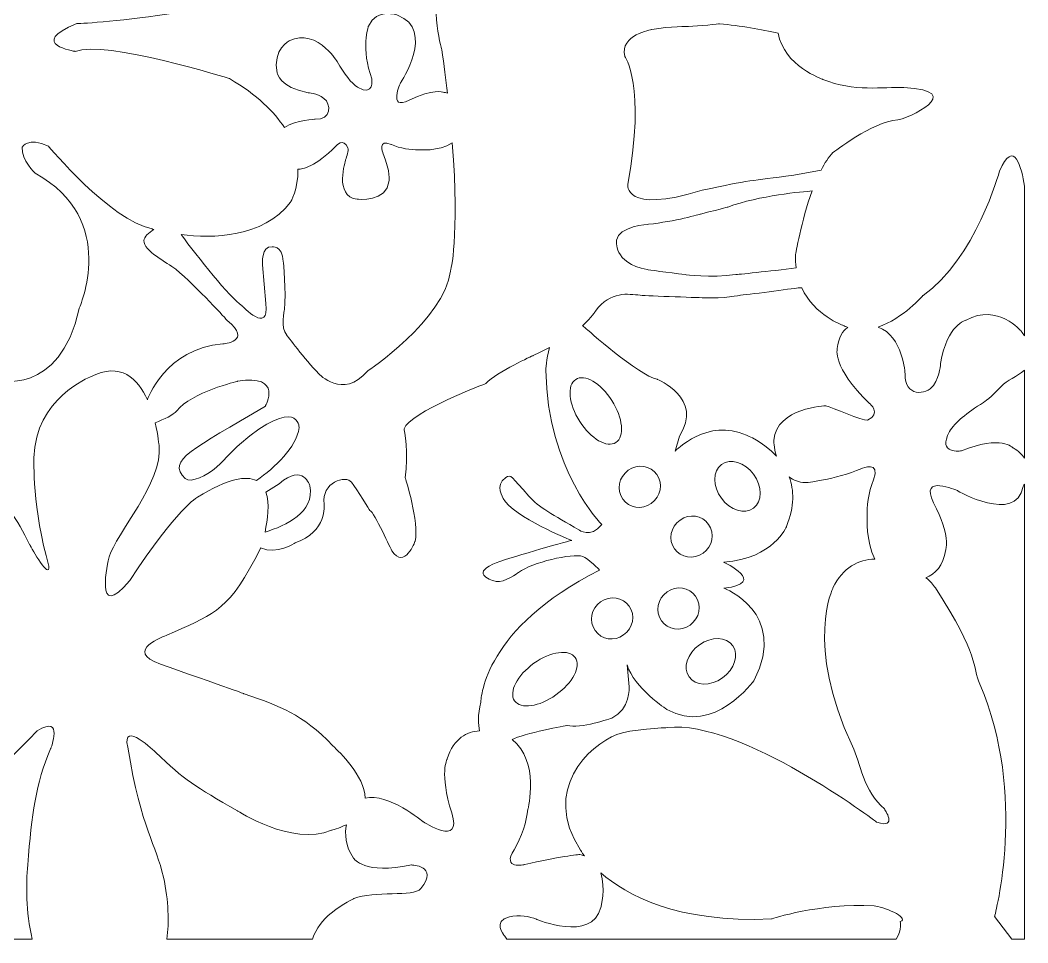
# Model space of a CAD drawing. Header units: millimetres. Extents: x -1208 to 1202, y -598 to 592.
# Drawn here: x 660 to 1202, y -588 to -91 of the extents above; entities that cross this region are included whole.
import ezdxf

# ---------------------------------------------------------------- set-up
doc = ezdxf.new("R2010")
doc.units = ezdxf.units.MM
doc.header["$MEASUREMENT"] = 0
doc.layers.add('Layer 1', color=7, linetype='Continuous')

msp = doc.modelspace()

# ---------------------------------------------------------------- linework, layer by layer
at = {"layer": 'Layer 1', "color": 250, "lineweight": 20}
for points, knots in [([(858.9426, -37.9154), (855.4829, -32.4853), (854.0336, -26.3296), (854.0822, -20.1628), (844.001, -45.2972), (818.472, -63.5682), (818.472, -63.5682), (776.4466, -89.4867), (690.1343, -93.1528), (690.1343, -93.1528), (662.9738, -104.141), (689.3338, -108.0727), (689.3338, -108.0727), (705.3156, -101.6371), (772.3403, -122.7338), (772.3403, -122.7338), (787.2217, -131.5478), (796.3578, -140.6026), (801.7968, -149.0833), (808.5055, -144.8052), (818.3814, -144.5359), (818.3814, -144.5359), (827.173, -145.1185), (827.0546, -136.289), (823.1005, -133.3976), (819.0806, -130.4575), (814.6294, -130.3313), (814.6294, -130.3313), (814.6294, -130.3313), (814.6247, -130.3262), (814.6247, -130.3262), (799.1977, -127.337), (797.9527, -119.7555), (797.9549, -119.7566), (795.172, -106.7964), (804.75, -102.2182), (804.75, -102.2182), (811.3313, -98.9344), (819.3166, -101.7021), (824.02, -106.274), (828.1594, -110.2982), (830.2372, -113.5982), (830.2372, -113.5982), (834.0428, -120.2468), (837.8296, -125.2358), (841.1985, -127.3663), (841.2022, -127.3711), (841.2036, -127.3754), (841.2083, -127.3773), (850.2029, -132.7149), (848.8781, -122.8544), (848.8781, -122.8544), (848.8781, -122.8544), (848.8803, -122.8493), (848.8803, -122.8493), (842.8926, -106.7668), (847.0141, -94.4832), (847.0141, -94.4832), (851.4813, -84.5034), (862.7177, -88.5592), (862.7177, -88.5592), (883.334, -96.6245), (864.3835, -124.7897), (864.3835, -124.7897), (864.3835, -124.7897), (857.2761, -140.1037), (868.8615, -134.3886), (882.0873, -127.8648), (887.2239, -130.0415), (887.2239, -130.0415), (888.0502, -130.1684), (888.8166, -130.3368), (889.5338, -130.5378), (888.6918, -123.2184), (887.6963, -115.4011), (886.5243, -107.0558), (886.5243, -107.0558), (877.4774, -77.8674), (890.6868, -67.2736), (890.6868, -67.2736), (896.9425, -63.0102), (895.1072, -57.2429), (895.1072, -57.2429), (894.2336, -53.5379), (893.9159, -49.8131), (869.8309, -55.6419), (858.9426, -37.9154), (858.9426, -37.9154)], [0, 0, 0, 0, 0.03448276, 0.03448276, 0.03448276, 0.06896552, 0.06896552, 0.06896552, 0.10344828, 0.10344828, 0.10344828, 0.13793103, 0.13793103, 0.13793103, 0.17241379, 0.17241379, 0.17241379, 0.20689655, 0.20689655, 0.20689655, 0.24137931, 0.24137931, 0.24137931, 0.27586207, 0.27586207, 0.27586207, 0.31034483, 0.31034483, 0.31034483, 0.34482759, 0.34482759, 0.34482759, 0.37931034, 0.37931034, 0.37931034, 0.4137931, 0.4137931, 0.4137931, 0.44827586, 0.44827586, 0.44827586, 0.48275862, 0.48275862, 0.48275862, 0.51724138, 0.51724138, 0.51724138, 0.55172414, 0.55172414, 0.55172414, 0.5862069, 0.5862069, 0.5862069, 0.62068966, 0.62068966, 0.62068966, 0.65517241, 0.65517241, 0.65517241, 0.68965517, 0.68965517, 0.68965517, 0.72413793, 0.72413793, 0.72413793, 0.75862069, 0.75862069, 0.75862069, 0.79310345, 0.79310345, 0.79310345, 0.82758621, 0.82758621, 0.82758621, 0.86206897, 0.86206897, 0.86206897, 0.89655172, 0.89655172, 0.89655172, 0.93103448, 0.93103448, 0.93103448, 0.96551724, 0.96551724, 0.96551724, 1, 1, 1, 1]), ([(1184.6241, -43.1375), (1184.7284, -47.2224), (1184.403, -51.674), (1183.54, -56.5552), (1183.54, -56.5552), (1179.2719, -70.6281), (1180.2985, -75.2602), (1181.2516, -79.5563), (1193.0429, -93.5242), (1197.7228, -75.5797), (1197.7228, -75.5797), (1198.4086, -71.0514), (1199.9807, -64.2874), (1199.9807, -64.2874), (1199.9807, -39.7297), (1199.9807, -39.7297), (1195.0324, -40.9158), (1189.5851, -42.165), (1184.6241, -43.1375)], [0, 0, 0, 0, 0.16666667, 0.16666667, 0.16666667, 0.33333333, 0.33333333, 0.33333333, 0.5, 0.5, 0.5, 0.66666667, 0.66666667, 0.66666667, 0.83333333, 0.83333333, 0.83333333, 1, 1, 1, 1]), ([(999.4289, -96.3357), (999.4289, -96.3357), (982.1275, -99.2806), (984.8885, -110.6137), (984.8885, -110.6137), (996.3407, -126.5139), (986.5921, -179.4371), (986.5921, -179.4371), (983.73, -195.9845), (1026.6171, -182.7576), (1052.9081, -177.1394), (1051.9954, -177.7844), (1075.8386, -174.6732), (1075.8386, -174.6732), (1090.5031, -171.9276), (1090.5031, -171.9276), (1092.4532, -168.1576), (1094.604, -164.888), (1096.953, -162.5188), (1096.953, -162.5188), (1117.9774, -145.9042), (1131.8399, -144.9349), (1136.1967, -144.6304), (1170.3531, -129.2603), (1135.0567, -127.584), (1124.139, -127.0656), (1108.1074, -130.0252), (1091.5618, -123.117), (1091.5618, -123.117), (1070.3778, -115.9234), (1067.503, -98.2801), (1058.3853, -96.2443), (1047.2352, -94.2086), (1035.9112, -93.2474), (1035.9112, -93.2474), (1024.5044, -94.4577), (1019.2473, -94.6969), (1019.2473, -94.6969), (1009.5403, -94.4845), (999.4289, -96.3357)], [0, 0, 0, 0, 0.07692308, 0.07692308, 0.07692308, 0.15384615, 0.15384615, 0.15384615, 0.23076923, 0.23076923, 0.23076923, 0.30769231, 0.30769231, 0.30769231, 0.38461538, 0.38461538, 0.38461538, 0.46153846, 0.46153846, 0.46153846, 0.53846154, 0.53846154, 0.53846154, 0.61538462, 0.61538462, 0.61538462, 0.69230769, 0.69230769, 0.69230769, 0.76923077, 0.76923077, 0.76923077, 0.84615385, 0.84615385, 0.84615385, 0.92307692, 0.92307692, 0.92307692, 1, 1, 1, 1]), ([(575.5617, -399.144), (580.9557, -400.5694), (600.2955, -399.4221), (604.8422, -399.1275), (598.4236, -396.139), (590.248, -392.4867), (579.1434, -387.5054), (562.8338, -378.7246), (553.5346, -366.8809), (550.2238, -352.3098), (549.0743, -347.2473), (545.3685, -337.1176), (557.8863, -325.0372), (561.7845, -321.2753), (567.3637, -320.5416), (567.3637, -320.5416), (610.1764, -313.2001), (638.9272, -338.6827), (638.974, -338.7307), (652.2825, -349.7384), (657.6805, -359.6248), (664.773, -373.3364), (664.773, -373.3364), (664.7759, -373.3419), (664.7792, -373.3485), (665.9217, -375.5604), (675.6679, -392.8088), (675.1592, -384.9475), (675.1592, -384.9475), (675.1592, -384.9465), (675.1592, -384.9465), (666.1748, -354.8523), (667.0839, -326.7337), (667.0839, -326.7337), (667.6256, -294.6778), (697.4809, -283.1726), (697.4809, -283.1726), (713.7364, -274.8784), (722.9662, -284.131), (728.1326, -295.4629), (728.1333, -295.461), (737.6145, -267.8201), (768.696, -265.4384), (768.696, -265.4384), (785.1426, -264.3374), (771.0931, -252.8352), (771.0931, -252.8352), (754.9911, -234.9231), (743.3298, -225.2607), (738.8873, -221.5795), (726.0025, -215.5295), (726.245, -209.7293), (726.3224, -207.8897), (728.7186, -205.7361), (731.5189, -203.8347), (730.9522, -203.682), (730.648, -203.5914), (730.648, -203.5914), (708.1586, -198.9641), (674.9091, -159.0714), (674.9091, -159.0714), (663.739, -153.9415), (660.7361, -159.5774), (660.7361, -159.5774), (660.2928, -166.7915), (667.7654, -173.6022), (667.7654, -173.6022), (713.2222, -198.5674), (691.3802, -246.3093), (691.3802, -246.3093), (681.0082, -294.3362), (646.8964, -284.9208), (646.8964, -284.9208), (609.7396, -267.4195), (630.5422, -179.2623), (630.5422, -179.2623), (629.4813, -167.5352), (623.7514, -160.0976), (623.7514, -160.0976), (614.0964, -149.083), (610.4251, -158.9221), (610.4251, -158.9221), (608.0938, -161.8887), (609.8848, -175.3257), (609.8848, -175.3257), (610.6451, -289.0405), (567.7914, -294.4577), (567.7914, -294.4577), (494.1487, -316.845), (523.0781, -250.2818), (523.0781, -250.2818), (523.8787, -244.9138), (526.2318, -238.0547), (529.5516, -230.415), (527.0123, -230.5232), (525.2993, -230.2473), (525.2993, -230.2473), (522.7946, -229.0774), (509.9787, -218.9022), (507.6954, -219.126), (500.1945, -222.1174), (504.7872, -228.8488), (504.7872, -228.8488), (518.3045, -252.8668), (513.3549, -263.02), (513.3549, -263.0152), (507.7898, -281.9198), (495.223, -279.494), (495.223, -279.494), (479.6465, -276.6357), (484.843, -243.7548), (484.843, -243.7548), (487.9007, -230.6127), (477.5229, -229.7025), (473.0673, -235.2885), (468.537, -240.9684), (467.1883, -247.6433), (467.1883, -247.6433), (467.1883, -247.6433), (467.1802, -247.6506), (467.1802, -247.6506), (459.5134, -270.4686), (450.2945, -271.406), (450.2966, -271.4038), (434.3599, -273.9895), (431.5832, -259.0295), (431.5832, -259.0295), (429.5122, -248.7332), (434.911, -237.0718), (441.5369, -230.5661), (447.3692, -224.8403), (451.7976, -222.1248), (451.7976, -222.1248), (460.6139, -217.2237), (467.4823, -212.1458), (470.8875, -207.3442), (470.8948, -207.3402), (470.8998, -207.3383), (470.9038, -207.3325), (479.5862, -194.4688), (467.6755, -195.247), (467.6755, -195.247), (467.6755, -195.247), (467.6696, -195.2425), (467.6696, -195.2425), (447.2106, -202.2611), (443.3211, -193.6862), (443.3211, -193.6862), (439.1258, -185.9221), (440.8133, -177.465), (442.1524, -173.1942), (435.632, -175.9781), (424.4573, -178.2009), (408.9899, -172.2363), (408.9899, -172.2363), (426.7221, -193.3124), (403.0165, -185.363), (403.0165, -185.363), (429.7054, -212.7332), (396.7529, -238.733), (396.7529, -238.733), (381.5913, -247.2376), (366.4064, -245.157), (376.4205, -253.8896), (372.0666, -265.7275), (372.0666, -265.7275), (368.5619, -277.2403), (381.217, -283.2776), (384.7902, -279.7766), (388.362, -276.2784), (392.5039, -273.1148), (392.5039, -273.1148), (394.887, -272.6383), (405.4501, -257.7003), (405.4501, -257.7003), (414.0061, -248.6467), (416.9981, -264.7483), (416.9981, -264.7483), (417.8375, -275.1114), (412.9419, -286.7097), (412.9419, -286.7097), (412.841, -299.6787), (408.1396, -312.7056), (408.1396, -312.7056), (409.8515, -322.0708), (438.5769, -335.2576), (447.8288, -343.8446), (454.1716, -349.7314), (470.5027, -362.729), (470.5027, -362.729), (495.9611, -379.5886), (499.8089, -391.6782), (499.8089, -391.6782), (506.4708, -404.0656), (515.5942, -403.5495), (522.3102, -404.0389), (526.1358, -404.3136), (556.6541, -400.6684), (556.6541, -400.6684), (568.2827, -398.7864), (575.5617, -399.144), (575.5617, -399.144)], [0, 0, 0, 0, 0.01492537, 0.01492537, 0.01492537, 0.02985075, 0.02985075, 0.02985075, 0.04477612, 0.04477612, 0.04477612, 0.05970149, 0.05970149, 0.05970149, 0.07462687, 0.07462687, 0.07462687, 0.08955224, 0.08955224, 0.08955224, 0.10447761, 0.10447761, 0.10447761, 0.11940299, 0.11940299, 0.11940299, 0.13432836, 0.13432836, 0.13432836, 0.14925373, 0.14925373, 0.14925373, 0.1641791, 0.1641791, 0.1641791, 0.17910448, 0.17910448, 0.17910448, 0.19402985, 0.19402985, 0.19402985, 0.20895522, 0.20895522, 0.20895522, 0.2238806, 0.2238806, 0.2238806, 0.23880597, 0.23880597, 0.23880597, 0.25373134, 0.25373134, 0.25373134, 0.26865672, 0.26865672, 0.26865672, 0.28358209, 0.28358209, 0.28358209, 0.29850746, 0.29850746, 0.29850746, 0.31343284, 0.31343284, 0.31343284, 0.32835821, 0.32835821, 0.32835821, 0.34328358, 0.34328358, 0.34328358, 0.35820896, 0.35820896, 0.35820896, 0.37313433, 0.37313433, 0.37313433, 0.3880597, 0.3880597, 0.3880597, 0.40298507, 0.40298507, 0.40298507, 0.41791045, 0.41791045, 0.41791045, 0.43283582, 0.43283582, 0.43283582, 0.44776119, 0.44776119, 0.44776119, 0.46268657, 0.46268657, 0.46268657, 0.47761194, 0.47761194, 0.47761194, 0.49253731, 0.49253731, 0.49253731, 0.50746269, 0.50746269, 0.50746269, 0.52238806, 0.52238806, 0.52238806, 0.53731343, 0.53731343, 0.53731343, 0.55223881, 0.55223881, 0.55223881, 0.56716418, 0.56716418, 0.56716418, 0.58208955, 0.58208955, 0.58208955, 0.59701493, 0.59701493, 0.59701493, 0.6119403, 0.6119403, 0.6119403, 0.62686567, 0.62686567, 0.62686567, 0.64179104, 0.64179104, 0.64179104, 0.65671642, 0.65671642, 0.65671642, 0.67164179, 0.67164179, 0.67164179, 0.68656716, 0.68656716, 0.68656716, 0.70149254, 0.70149254, 0.70149254, 0.71641791, 0.71641791, 0.71641791, 0.73134328, 0.73134328, 0.73134328, 0.74626866, 0.74626866, 0.74626866, 0.76119403, 0.76119403, 0.76119403, 0.7761194, 0.7761194, 0.7761194, 0.79104478, 0.79104478, 0.79104478, 0.80597015, 0.80597015, 0.80597015, 0.82089552, 0.82089552, 0.82089552, 0.8358209, 0.8358209, 0.8358209, 0.85074627, 0.85074627, 0.85074627, 0.86567164, 0.86567164, 0.86567164, 0.88059701, 0.88059701, 0.88059701, 0.89552239, 0.89552239, 0.89552239, 0.91044776, 0.91044776, 0.91044776, 0.92537313, 0.92537313, 0.92537313, 0.94029851, 0.94029851, 0.94029851, 0.95522388, 0.95522388, 0.95522388, 0.97014925, 0.97014925, 0.97014925, 0.98507463, 0.98507463, 0.98507463, 1, 1, 1, 1]), ([(892.139, -157.2787), (884.7393, -162.0747), (874.0544, -161.0204), (874.0544, -161.0204), (869.8812, -161.148), (864.1978, -160.2507), (859.3553, -158.1973), (859.3509, -158.1958), (859.3476, -158.1948), (859.344, -158.1922), (851.7657, -154.7714), (854.8125, -162.7209), (854.8125, -162.7209), (854.8125, -162.7209), (854.8141, -162.7267), (854.8141, -162.7267), (859.1142, -173.6515), (858.1114, -177.5249), (858.1114, -177.5249), (857.3697, -189.6354), (840.9104, -187.5911), (840.9104, -187.5911), (828.2678, -186.1813), (834.7718, -166.4636), (834.7718, -166.4636), (835.3646, -164.1902), (836.3348, -161.851), (836.032, -159.973), (833.5642, -154.1389), (829.4841, -158.9997), (829.4841, -158.9997), (818.3793, -170.241), (811.6844, -171.5398), (809.0522, -171.4935), (809.3245, -182.1475), (805.1268, -189.2075), (805.1268, -189.2075), (790.0196, -208.4339), (763.2105, -208.778), (746.2122, -206.6413), (755.2188, -218.5574), (772.2479, -240.4556), (779.0202, -244.882), (779.0202, -244.882), (793.8583, -260.9252), (791.852, -243.6445), (791.852, -243.6445), (789.9852, -222.9423), (789.9852, -222.9423), (789.9852, -222.9423), (789.2746, -212.4698), (795.1602, -213.2341), (795.1602, -213.2341), (800.5514, -212.1862), (801.2231, -221.062), (801.2231, -221.062), (802.7632, -237.6696), (801.8653, -247.041), (801.8653, -247.041), (799.402, -256.9077), (803.1055, -260.6927), (803.1055, -260.6927), (812.6782, -273.6756), (820.3181, -281.4636), (820.3181, -281.4636), (833.3046, -295.5026), (846.4629, -280.1204), (846.4629, -280.1204), (887.7509, -252.3963), (891.1674, -226.3138), (891.1674, -226.3138), (896.1526, -208.6962), (892.139, -157.2787)], [0, 0, 0, 0, 0.04166667, 0.04166667, 0.04166667, 0.08333333, 0.08333333, 0.08333333, 0.125, 0.125, 0.125, 0.16666667, 0.16666667, 0.16666667, 0.20833333, 0.20833333, 0.20833333, 0.25, 0.25, 0.25, 0.29166667, 0.29166667, 0.29166667, 0.33333333, 0.33333333, 0.33333333, 0.375, 0.375, 0.375, 0.41666667, 0.41666667, 0.41666667, 0.45833333, 0.45833333, 0.45833333, 0.5, 0.5, 0.5, 0.54166667, 0.54166667, 0.54166667, 0.58333333, 0.58333333, 0.58333333, 0.625, 0.625, 0.625, 0.66666667, 0.66666667, 0.66666667, 0.70833333, 0.70833333, 0.70833333, 0.75, 0.75, 0.75, 0.79166667, 0.79166667, 0.79166667, 0.83333333, 0.83333333, 0.83333333, 0.875, 0.875, 0.875, 0.91666667, 0.91666667, 0.91666667, 0.95833333, 0.95833333, 0.95833333, 1, 1, 1, 1]), ([(1199.9806, -194.153), (1199.9806, -194.153), (1199.9806, -180.497), (1199.9806, -180.497), (1198.3886, -170.6219), (1194.3456, -154.3478), (1186.5381, -172.5612), (1186.5381, -172.5612), (1173.3385, -220.0202), (1145.3945, -239.3217), (1145.3945, -239.3217), (1134.6006, -251.868), (1121.3244, -256.3464), (1134.5545, -261.1895), (1135.7672, -281.6437), (1135.7672, -281.6437), (1135.2686, -293.7748), (1147.1779, -293.3228), (1150.9505, -287.7815), (1154.7855, -282.1467), (1154.8095, -276.0108), (1154.8095, -276.0108), (1154.8095, -276.0108), (1154.8154, -276.0034), (1154.8154, -276.0034), (1158.3421, -254.6533), (1168.5265, -252.6927), (1168.5286, -252.6913), (1185.5607, -243.2307), (1198.2681, -258.6394), (1198.2681, -258.6394), (1198.8991, -259.4931), (1199.4651, -260.3123), (1199.9806, -261.1044), (1199.9806, -261.1044), (1199.9806, -198.8678), (1199.9806, -198.8678), (1199.9338, -197.2341), (1199.9316, -195.6572), (1199.9806, -194.153)], [0, 0, 0, 0, 0.07692308, 0.07692308, 0.07692308, 0.15384615, 0.15384615, 0.15384615, 0.23076923, 0.23076923, 0.23076923, 0.30769231, 0.30769231, 0.30769231, 0.38461538, 0.38461538, 0.38461538, 0.46153846, 0.46153846, 0.46153846, 0.53846154, 0.53846154, 0.53846154, 0.61538462, 0.61538462, 0.61538462, 0.69230769, 0.69230769, 0.69230769, 0.76923077, 0.76923077, 0.76923077, 0.84615385, 0.84615385, 0.84615385, 0.92307692, 0.92307692, 0.92307692, 1, 1, 1, 1]), ([(1025.6923, -195.552), (1025.6923, -195.552), (1011.6904, -199.6668), (997.7341, -201.0458), (997.7341, -201.0458), (981.2877, -202.1468), (980.571, -209.6897), (980.571, -209.6897), (978.389, -221.8311), (996.9841, -225.4663), (996.9841, -225.4663), (1008.38, -227.0579), (1017.3603, -228.1419), (1017.3603, -228.1419), (1030.9491, -230.0795), (1044.6661, -228.138), (1044.6661, -228.138), (1063.4845, -226.2999), (1077.0766, -224.5815), (1076.7937, -222.3681), (1076.6845, -220.0169), (1076.793, -217.5144), (1076.793, -217.5144), (1079.8294, -199.3209), (1085.6979, -183.1334), (1080.7407, -183.5112), (1057.4784, -185.5588), (1040.3809, -191.8256), (1040.3809, -191.8256), (1039.0386, -192.2504), (1025.6923, -195.552)], [0, 0, 0, 0, 0.1, 0.1, 0.1, 0.2, 0.2, 0.2, 0.3, 0.3, 0.3, 0.4, 0.4, 0.4, 0.5, 0.5, 0.5, 0.6, 0.6, 0.6, 0.7, 0.7, 0.7, 0.8, 0.8, 0.8, 0.9, 0.9, 0.9, 1, 1, 1, 1]), ([(1199.9806, -198.8678), (1199.9806, -198.8678), (1199.9806, -194.1531), (1199.9806, -194.1531), (1199.9316, -195.6573), (1199.9338, -197.2341), (1199.9806, -198.8678)], [0, 0, 0, 0, 0.5, 0.5, 0.5, 1, 1, 1, 1]), ([(1047.1975, -239.2449), (1047.1975, -239.2449), (1038.1032, -241.0716), (1027.8241, -240.6493), (1027.8241, -240.6493), (997.0826, -239.5825), (993.2632, -239.2408), (986.5552, -238.6455), (977.6288, -236.6716), (969.1038, -247.8316), (969.1038, -247.8316), (967.548, -250.9169), (962.1114, -255.6518), (962.6837, -256.0495), (963.2721, -256.4974), (963.8778, -257.0008), (963.8778, -257.0008), (992.6412, -282.6331), (1002.3362, -284.3989), (1002.3362, -284.3989), (1027.5518, -294.6841), (1014.3914, -315.0202), (1014.3914, -315.0202), (1012.0028, -323.0749), (1012.0028, -323.0749), (1012.0028, -323.0749), (1029.5748, -304.9506), (1050.3722, -314.5216), (1050.3722, -314.5216), (1059.3708, -317.9534), (1066.554, -325.8378), (1065.1759, -321.1903), (1065.0578, -317.2005), (1065.0578, -317.2005), (1066.5457, -299.7374), (1093.1671, -298.6655), (1093.1671, -298.6655), (1096.2538, -299.4065), (1112.9934, -306.9461), (1115.5185, -306.4673), (1123.3087, -302.8756), (1116.6167, -297.414), (1116.6167, -297.414), (1095.9794, -277.5754), (1099.2833, -267.8874), (1099.2847, -267.8915), (1099.9938, -261.7617), (1102.2429, -258.3813), (1104.8724, -256.5764), (1103.9966, -256.2517), (1103.1238, -255.8675), (1102.2564, -255.4089), (1102.2564, -255.4089), (1087.0506, -250.1117), (1080.121, -235.2229), (1080.121, -235.2229), (1078.4658, -235.2647), (1078.4658, -235.2647), (1078.4658, -235.2647), (1053.5015, -238.6304), (1047.1975, -239.2449)], [0, 0, 0, 0, 0.05, 0.05, 0.05, 0.1, 0.1, 0.1, 0.15, 0.15, 0.15, 0.2, 0.2, 0.2, 0.25, 0.25, 0.25, 0.3, 0.3, 0.3, 0.35, 0.35, 0.35, 0.4, 0.4, 0.4, 0.45, 0.45, 0.45, 0.5, 0.5, 0.5, 0.55, 0.55, 0.55, 0.6, 0.6, 0.6, 0.65, 0.65, 0.65, 0.7, 0.7, 0.7, 0.75, 0.75, 0.75, 0.8, 0.8, 0.8, 0.85, 0.85, 0.85, 0.9, 0.9, 0.9, 0.95, 0.95, 0.95, 1, 1, 1, 1]), ([(891.8404, -517.7263), (885.0203, -496.058), (889.4217, -488.6897), (889.4217, -488.6897), (892.8473, -477.3798), (900.1634, -474.0153), (906.8666, -473.5812), (905.919, -470.188), (905.8943, -465.2334), (907.4297, -458.0771), (907.8644, -455.4224), (909.0697, -418.5166), (971.424, -387.1379), (971.424, -387.1379), (965.0776, -380.666), (962.2929, -379.7686), (956.7264, -377.9735), (935.0063, -382.846), (927.8093, -388.3593), (927.8093, -388.3593), (920.0234, -393.983), (915.7559, -393.2563), (913.4435, -392.8652), (902.1646, -389.1426), (914.0277, -383.9432), (921.4393, -380.6953), (951.9738, -372.1857), (956.4043, -371.1584), (956.4043, -371.1584), (924.6986, -358.4805), (919.5994, -348.5228), (919.5994, -348.5228), (914.7211, -341.4671), (920.8886, -337.3357), (923.8385, -335.3601), (923.9129, -336.7451), (933.3134, -347.3697), (938.6667, -353.4198), (946.289, -357.2224), (960.2627, -365.4745), (960.2627, -365.4745), (966.5603, -370.2828), (972.589, -362.6452), (972.589, -362.6452), (943.2632, -333.305), (942.4471, -279.6102), (942.4471, -279.6102), (942.8021, -273.6706), (944.392, -267.4197), (941.7449, -268.8231), (938.8312, -270.2579), (935.6182, -271.71), (935.6182, -271.71), (916.2014, -280.4107), (910.2646, -286.7155), (910.2646, -286.7155), (869.3475, -302.1178), (866.1848, -311.0901), (866.1848, -311.0901), (868.7786, -324.7058), (866.8394, -337.5251), (866.8394, -337.5251), (874.5702, -361.5028), (872.1115, -371.5983), (872.1115, -371.5983), (866.626, -387.0154), (859.6021, -376.7034), (859.6021, -376.7034), (850.0687, -355.858), (847.7926, -355.0043), (847.7926, -355.0043), (840.9326, -343.8804), (837.955, -339.8518), (834.979, -335.8216), (821.5347, -339.7524), (823.1848, -351.6813), (823.1848, -351.6813), (825.006, -366.5553), (807.5512, -372.4697), (807.5512, -372.4697), (797.6926, -379.1467), (789.0476, -375.1651), (788.9874, -375.3452), (788.9539, -375.4407), (788.9539, -375.4407), (772.2028, -408.7082), (764.9401, -410.2389), (742.6726, -420.3154), (742.6726, -420.3154), (738.5369, -422.1728), (738.5369, -422.1728), (737.7916, -422.4293), (714.7859, -430.4579), (735.107, -437.7238), (779.2968, -453.0943), (780.1056, -453.6281), (780.1056, -453.6281), (800.4573, -460.7183), (810.6619, -463.9988), (827.8948, -481.5654), (831.5894, -485.3303), (844.7378, -497.2962), (845.2952, -509.8528), (857.5322, -506.6151), (876.4726, -522.4354), (876.4726, -522.4354), (876.4726, -522.4354), (897.8169, -536.7108), (891.8404, -517.7263)], [0, 0, 0, 0, 0.02777778, 0.02777778, 0.02777778, 0.05555556, 0.05555556, 0.05555556, 0.08333333, 0.08333333, 0.08333333, 0.11111111, 0.11111111, 0.11111111, 0.13888889, 0.13888889, 0.13888889, 0.16666667, 0.16666667, 0.16666667, 0.19444444, 0.19444444, 0.19444444, 0.22222222, 0.22222222, 0.22222222, 0.25, 0.25, 0.25, 0.27777778, 0.27777778, 0.27777778, 0.30555556, 0.30555556, 0.30555556, 0.33333333, 0.33333333, 0.33333333, 0.36111111, 0.36111111, 0.36111111, 0.38888889, 0.38888889, 0.38888889, 0.41666667, 0.41666667, 0.41666667, 0.44444444, 0.44444444, 0.44444444, 0.47222222, 0.47222222, 0.47222222, 0.5, 0.5, 0.5, 0.52777778, 0.52777778, 0.52777778, 0.55555556, 0.55555556, 0.55555556, 0.58333333, 0.58333333, 0.58333333, 0.61111111, 0.61111111, 0.61111111, 0.63888889, 0.63888889, 0.63888889, 0.66666667, 0.66666667, 0.66666667, 0.69444444, 0.69444444, 0.69444444, 0.72222222, 0.72222222, 0.72222222, 0.75, 0.75, 0.75, 0.77777778, 0.77777778, 0.77777778, 0.80555556, 0.80555556, 0.80555556, 0.83333333, 0.83333333, 0.83333333, 0.86111111, 0.86111111, 0.86111111, 0.88888889, 0.88888889, 0.88888889, 0.91666667, 0.91666667, 0.91666667, 0.94444444, 0.94444444, 0.94444444, 0.97222222, 0.97222222, 0.97222222, 1, 1, 1, 1]), ([(791.638, -298.8352), (791.638, -298.8352), (801.3626, -281.4876), (776.6409, -285.5321), (776.6409, -285.5321), (751.7825, -291.4405), (743.8622, -301.4114), (742.0378, -303.7084), (737.2483, -305.9602), (732.2754, -307.8078), (733.9531, -314.7354), (734.4033, -320.2287), (734.4033, -320.2287), (736.5505, -339.9649), (711.1133, -367.59), (707.5662, -380.0398), (707.5655, -380.042), (707.5629, -380.0475), (707.5622, -380.0516), (707.0162, -381.9674), (698.9939, -416.3405), (718.6419, -392.6364), (743.7253, -354.2109), (755.1292, -347.7972), (755.1292, -347.7972), (771.6799, -337.738), (781.3443, -336.1997), (786.7664, -338.9732), (797.0869, -331.5782), (808.0608, -321.3516), (809.7531, -310.4629), (809.7531, -310.4629), (809.2927, -292.5947), (777.7053, -319.4836), (774.0725, -322.5759), (767.7918, -329.8771), (764.0451, -332.8267), (760.8108, -335.3724), (751.3683, -340.7724), (748.4303, -337.884), (738.0427, -327.6729), (752.9476, -322.1606), (791.638, -298.8352)], [0, 0, 0, 0, 0.07142857, 0.07142857, 0.07142857, 0.14285714, 0.14285714, 0.14285714, 0.21428571, 0.21428571, 0.21428571, 0.28571429, 0.28571429, 0.28571429, 0.35714286, 0.35714286, 0.35714286, 0.42857143, 0.42857143, 0.42857143, 0.5, 0.5, 0.5, 0.57142857, 0.57142857, 0.57142857, 0.64285714, 0.64285714, 0.64285714, 0.71428571, 0.71428571, 0.71428571, 0.78571429, 0.78571429, 0.78571429, 0.85714286, 0.85714286, 0.85714286, 0.92857143, 0.92857143, 0.92857143, 1, 1, 1, 1]), ([(960.6867, -307.1357), (966.6602, -316.5064), (975.3789, -321.5758), (980.156, -318.4647), (984.934, -315.3544), (983.9668, -305.2405), (977.9882, -295.8731), (972.0184, -286.5032), (963.3033, -281.4337), (958.5239, -284.544), (953.7445, -287.6537), (954.7132, -297.7676), (960.6867, -307.1357)], [0, 0, 0, 0, 0.25, 0.25, 0.25, 0.5, 0.5, 0.5, 0.75, 0.75, 0.75, 1, 1, 1, 1]), ([(1187.5754, -288.159), (1182.2812, -293.9938), (1177.8962, -296.9632), (1177.8962, -296.9632), (1169.0515, -302.4241), (1162.4445, -307.805), (1159.6804, -312.5168), (1159.6738, -312.5204), (1159.6684, -312.5226), (1159.6655, -312.5289), (1152.7582, -325.0972), (1166.0191, -322.9473), (1166.0191, -322.9473), (1166.0191, -322.9473), (1166.0268, -322.951), (1166.0268, -322.951), (1187.5286, -314.1747), (1193.8405, -321.3712), (1193.8405, -321.3712), (1196.7824, -323.0331), (1198.7332, -324.9016), (1199.9806, -326.8193), (1199.9806, -326.8193), (1199.9806, -279.5984), (1199.9806, -279.5984), (1196.0897, -283.0041), (1190.346, -285.1048), (1187.5754, -288.159)], [0, 0, 0, 0, 0.11111111, 0.11111111, 0.11111111, 0.22222222, 0.22222222, 0.22222222, 0.33333333, 0.33333333, 0.33333333, 0.44444444, 0.44444444, 0.44444444, 0.55555556, 0.55555556, 0.55555556, 0.66666667, 0.66666667, 0.66666667, 0.77777778, 0.77777778, 0.77777778, 0.88888889, 0.88888889, 0.88888889, 1, 1, 1, 1]), ([(791.8152, -345.1312), (793.9987, -351.2888), (792.8308, -360.0775), (791.3846, -366.6075), (802.8064, -363.2378), (818.1524, -356.0041), (815.4925, -341.7867), (815.4925, -341.7867), (812.1091, -329.1719), (799.0802, -340.6741), (799.0802, -340.6741), (791.8152, -345.1312), (791.8152, -345.1312)], [0, 0, 0, 0, 0.25, 0.25, 0.25, 0.5, 0.5, 0.5, 0.75, 0.75, 0.75, 1, 1, 1, 1]), ([(815.4925, -341.7868), (818.1523, -356.0042), (802.8067, -363.2378), (791.3849, -366.6076), (792.8307, -360.0776), (793.9987, -351.2888), (791.8152, -345.1312), (791.8152, -345.1312), (799.0801, -340.6741), (799.0801, -340.6741), (812.1095, -329.1719), (815.4925, -341.7868), (815.4925, -341.7868)], [0, 0, 0, 0, 0.25, 0.25, 0.25, 0.5, 0.5, 0.5, 0.75, 0.75, 0.75, 1, 1, 1, 1]), ([(1112.4182, -332.4316), (1097.8196, -338.714), (1082.076, -340.0688), (1082.076, -340.0688), (1078.494, -339.9324), (1075.6654, -338.7601), (1073.4311, -337.0124), (1075.9696, -343.9921), (1076.2953, -352.7626), (1071.9646, -363.5615), (1071.9646, -363.5615), (1065.138, -380.8643), (1038.2083, -382.881), (1038.2083, -382.881), (1062.3619, -394.0057), (1038.3125, -396.89), (1038.3125, -396.89), (1072.893, -409.8131), (1054.5596, -446.3467), (1054.5596, -446.3467), (1032.933, -476.6136), (1007.6186, -462.0462), (1007.6186, -462.0462), (989.8298, -450.4021), (986.1495, -438.0003), (986.1495, -438.0003), (987.2968, -449.9163), (987.2968, -449.9163), (987.2968, -449.9163), (988.1463, -461.9718), (977.9406, -466.7382), (977.9406, -466.7382), (960.6078, -472.7325), (953.9899, -470.6601), (953.9899, -470.6601), (930.1699, -474.9583), (924.329, -478.313), (939.2891, -489.5936), (932.8675, -515.7185), (932.8675, -515.7185), (932.1301, -522.1267), (929.5204, -530.615), (925.368, -537.5607), (925.3651, -537.5662), (925.3623, -537.5713), (925.3578, -537.5761), (918.5489, -548.3999), (931.1288, -545.512), (931.1288, -545.512), (931.1288, -545.512), (931.1378, -545.512), (931.1378, -545.512), (948.451, -541.3703), (960.7937, -540.0624), (960.7937, -540.0624), (961.6546, -540.2458), (962.4573, -540.4781), (963.2081, -540.7525), (961.7537, -538.8367), (961.11, -537.673), (961.11, -537.673), (940.0261, -505.1046), (965.7143, -481.5092), (980.7198, -475.4789), (987.0924, -472.9181), (1007.9106, -471.8116), (1007.9106, -471.8116), (1047.2628, -467.3263), (1120.5915, -522.7765), (1120.5915, -522.7765), (1132.2564, -526.4187), (1124.5772, -515.5391), (1124.5772, -515.5391), (1113.6525, -506.48), (1111.3957, -490.3919), (1107.3911, -481.8151), (1081.6073, -426.5855), (1096.953, -396.7022), (1096.953, -396.7022), (1102.212, -385.6061), (1110.6986, -381.4378), (1119.5186, -381.1699), (1114.4448, -371.3583), (1115.3517, -358.8831), (1115.3517, -358.8831), (1115.042, -353.1375), (1116.0673, -345.2788), (1118.678, -338.5394), (1118.6803, -338.5346), (1118.6825, -338.5298), (1118.6846, -338.5243), (1123.052, -327.972), (1112.4265, -332.4301), (1112.4265, -332.4301), (1112.4265, -332.4301), (1112.4182, -332.4316), (1112.4182, -332.4316)], [0, 0, 0, 0, 0.03125, 0.03125, 0.03125, 0.0625, 0.0625, 0.0625, 0.09375, 0.09375, 0.09375, 0.125, 0.125, 0.125, 0.15625, 0.15625, 0.15625, 0.1875, 0.1875, 0.1875, 0.21875, 0.21875, 0.21875, 0.25, 0.25, 0.25, 0.28125, 0.28125, 0.28125, 0.3125, 0.3125, 0.3125, 0.34375, 0.34375, 0.34375, 0.375, 0.375, 0.375, 0.40625, 0.40625, 0.40625, 0.4375, 0.4375, 0.4375, 0.46875, 0.46875, 0.46875, 0.5, 0.5, 0.5, 0.53125, 0.53125, 0.53125, 0.5625, 0.5625, 0.5625, 0.59375, 0.59375, 0.59375, 0.625, 0.625, 0.625, 0.65625, 0.65625, 0.65625, 0.6875, 0.6875, 0.6875, 0.71875, 0.71875, 0.71875, 0.75, 0.75, 0.75, 0.78125, 0.78125, 0.78125, 0.8125, 0.8125, 0.8125, 0.84375, 0.84375, 0.84375, 0.875, 0.875, 0.875, 0.90625, 0.90625, 0.90625, 0.9375, 0.9375, 0.9375, 0.96875, 0.96875, 0.96875, 1, 1, 1, 1]), ([(983.8044, -348.8628), (987.235, -353.7778), (994.1285, -354.826), (999.2071, -351.206), (1004.2892, -347.586), (1005.6359, -340.6669), (1002.2093, -335.7592), (998.7816, -330.8409), (991.8848, -329.7975), (986.807, -333.416), (981.7241, -337.0388), (980.38, -343.9486), (983.8044, -348.8628)], [0, 0, 0, 0, 0.25, 0.25, 0.25, 0.5, 0.5, 0.5, 0.75, 0.75, 0.75, 1, 1, 1, 1]), ([(1036.9105, -348.4877), (1041.6402, -354.9641), (1049.3582, -357.3267), (1054.1398, -353.7578), (1058.9286, -350.1874), (1058.9725, -342.049), (1054.2378, -335.5708), (1049.5078, -329.0864), (1041.7949, -326.731), (1037.0097, -330.2999), (1032.2212, -333.8678), (1032.178, -342.012), (1036.9105, -348.4877)], [0, 0, 0, 0, 0.25, 0.25, 0.25, 0.5, 0.5, 0.5, 0.75, 0.75, 0.75, 1, 1, 1, 1]), ([(1163.9174, -344.3718), (1163.9174, -344.3718), (1143.0218, -335.0822), (1151.1128, -350.8567), (1160.3469, -368.862), (1157.58, -376.0101), (1157.58, -376.0101), (1156.4433, -385.0121), (1151.8966, -389.284), (1146.9383, -391.1972), (1149.1642, -393.0282), (1150.9393, -394.9221), (1152.0894, -396.7022), (1176.0615, -433.7908), (1171.7995, -438.924), (1175.9188, -448.4169), (1201.7807, -508.0198), (1183.8837, -573.4111), (1183.8837, -573.4111), (1183.8837, -573.4111), (1193.0766, -585.6158), (1193.0766, -585.6158), (1193.0766, -585.6158), (1199.855, -585.6158), (1199.855, -585.6158), (1199.8971, -585.5332), (1199.9388, -585.4508), (1199.9806, -585.3682), (1199.9806, -585.3682), (1199.9806, -340.8726), (1199.9806, -340.8726), (1199.5475, -341.7138), (1199.2128, -342.201), (1199.2128, -342.201), (1195.3062, -362.5603), (1163.9174, -344.3718), (1163.9174, -344.3718)], [0, 0, 0, 0, 0.08333333, 0.08333333, 0.08333333, 0.16666667, 0.16666667, 0.16666667, 0.25, 0.25, 0.25, 0.33333333, 0.33333333, 0.33333333, 0.41666667, 0.41666667, 0.41666667, 0.5, 0.5, 0.5, 0.58333333, 0.58333333, 0.58333333, 0.66666667, 0.66666667, 0.66666667, 0.75, 0.75, 0.75, 0.83333333, 0.83333333, 0.83333333, 0.91666667, 0.91666667, 0.91666667, 1, 1, 1, 1]), ([(1011.6555, -375.6305), (1015.0825, -380.5429), (1021.9796, -381.5929), (1027.0596, -377.9737), (1032.1426, -374.3527), (1033.4848, -367.4372), (1030.0589, -362.524), (1026.6341, -357.6116), (1019.7402, -356.563), (1014.6566, -360.184), (1009.5744, -363.8044), (1008.2325, -370.7144), (1011.6555, -375.6305)], [0, 0, 0, 0, 0.25, 0.25, 0.25, 0.5, 0.5, 0.5, 0.75, 0.75, 0.75, 1, 1, 1, 1]), ([(1004.6701, -414.3039), (1001.2428, -409.3922), (1002.5879, -402.4789), (1007.6676, -398.8578), (1012.7512, -395.2365), (1019.6437, -396.2842), (1023.0706, -401.2003)], [0, 0, 0, 0, 0.5, 0.5, 0.5, 1, 1, 1, 1]), ([(1023.0707, -401.2005), (1019.6438, -396.2844), (1012.751, -395.2363), (1007.6674, -398.858), (1002.588, -402.4787), (1001.2429, -409.392), (1004.6699, -414.304), (1008.0944, -419.2172), (1014.9911, -420.2643), (1020.0718, -416.6455), (1025.15, -413.0299), (1026.4974, -406.1118), (1023.0707, -401.2005)], [0, 0, 0, 0, 0.25, 0.25, 0.25, 0.5, 0.5, 0.5, 0.75, 0.75, 0.75, 1, 1, 1, 1]), ([(987.3294, -406.5123), (983.9009, -401.5973), (977.0053, -400.5495), (971.9246, -404.1683), (966.8453, -407.7919), (965.5016, -414.7031), (968.9253, -419.6184), (972.3501, -424.5283), (979.2462, -425.5768), (984.3269, -421.9591), (989.4097, -418.337), (990.7531, -411.4203), (987.3294, -406.5123)], [0, 0, 0, 0, 0.25, 0.25, 0.25, 0.5, 0.5, 0.5, 0.75, 0.75, 0.75, 1, 1, 1, 1]), ([(1019.4961, -444.5803), (1022.9231, -449.4949), (1030.9781, -449.7173), (1037.4878, -445.0781), (1044.0037, -440.4397), (1046.5067, -432.6944), (1043.0819, -427.7841), (1039.6539, -422.8721), (1031.5985, -422.6479), (1025.0874, -427.2896), (1018.5765, -431.9317), (1016.0724, -439.6675), (1019.4961, -444.5803)], [0, 0, 0, 0, 0.25, 0.25, 0.25, 0.5, 0.5, 0.5, 0.75, 0.75, 0.75, 1, 1, 1, 1]), ([(936.0578, -437.2547), (927.0386, -443.6775), (922.3862, -452.6861), (925.6607, -457.3832), (928.9341, -462.0759), (938.8962, -460.6791), (947.9112, -454.2571), (956.9257, -447.8386), (961.5802, -438.8275), (958.306, -434.1355), (955.0338, -429.4377), (945.0726, -430.8337), (936.0578, -437.2547)], [0, 0, 0, 0, 0.25, 0.25, 0.25, 0.5, 0.5, 0.5, 0.75, 0.75, 0.75, 1, 1, 1, 1]), ([(663.7149, -545.6559), (665.9202, -517.9394), (668.039, -502.3414), (676.0407, -483.2149), (676.0407, -483.2149), (676.0407, -483.2137), (676.0407, -483.2137), (676.0407, -483.2137), (683.4962, -464.6959), (668.8984, -473.4813), (644.6405, -498.9482), (624.6005, -515.934), (624.6005, -515.934), (611.7429, -527.2844), (593.7094, -531.5782), (580.4568, -530.8654), (550.8684, -529.275), (550.611, -504.7246), (550.611, -504.7246), (545.7271, -479.9721), (581.3565, -459.9156), (581.3565, -459.9156), (582.1146, -459.5655), (582.8643, -459.2262), (583.6158, -458.8839), (572.9211, -459.2053), (566.1107, -458.8864), (546.4979, -458.3651), (539.918, -457.9938), (537.6768, -458.1321), (534.0121, -457.9304), (501.0461, -456.1213), (503.3436, -469.5383), (503.3436, -469.5383), (504.6492, -523.3537), (493.8225, -529.6889), (493.8225, -529.6889), (489.3147, -540.4338), (505.9356, -546.1189), (505.9356, -546.1189), (515.6261, -549.5696), (525.2444, -550.9183), (525.2444, -550.9183), (530.3964, -551.9984), (541.4691, -555.0232), (541.4691, -555.0232), (568.3991, -557.0868), (595.3135, -553.0028), (595.3135, -553.0028), (595.3135, -553.0028), (594.0602, -562.274), (594.0602, -562.274), (579.0656, -562.693), (564.0103, -565.2241), (548.3829, -566.8196), (544.5417, -567.2133), (540.6849, -566.6123), (537.169, -565.7685), (522.6692, -562.2961), (508.2479, -560.9309), (508.2479, -560.9309), (512.3948, -566.5455), (525.5, -581.7191), (528.8779, -585.616), (528.8779, -585.616), (666.1003, -585.616), (666.1003, -585.616), (662.6882, -570.7268), (662.8758, -556.206), (663.7149, -545.6559)], [0, 0, 0, 0, 0.04347826, 0.04347826, 0.04347826, 0.08695652, 0.08695652, 0.08695652, 0.13043478, 0.13043478, 0.13043478, 0.17391304, 0.17391304, 0.17391304, 0.2173913, 0.2173913, 0.2173913, 0.26086957, 0.26086957, 0.26086957, 0.30434783, 0.30434783, 0.30434783, 0.34782609, 0.34782609, 0.34782609, 0.39130435, 0.39130435, 0.39130435, 0.43478261, 0.43478261, 0.43478261, 0.47826087, 0.47826087, 0.47826087, 0.52173913, 0.52173913, 0.52173913, 0.56521739, 0.56521739, 0.56521739, 0.60869565, 0.60869565, 0.60869565, 0.65217391, 0.65217391, 0.65217391, 0.69565217, 0.69565217, 0.69565217, 0.73913043, 0.73913043, 0.73913043, 0.7826087, 0.7826087, 0.7826087, 0.82608696, 0.82608696, 0.82608696, 0.86956522, 0.86956522, 0.86956522, 0.91304348, 0.91304348, 0.91304348, 0.95652174, 0.95652174, 0.95652174, 1, 1, 1, 1]), ([(826.8908, -571.6433), (833.8373, -566.2117), (839.2415, -563.7713), (839.2415, -563.7713), (850.0412, -559.4341), (871.2287, -563.1267), (875.1686, -558.4509), (875.1762, -558.4472), (875.1828, -558.4458), (875.1867, -558.4398), (885.182, -545.8767), (870.1239, -545.7076), (870.1239, -545.7076), (870.1239, -545.7076), (870.1162, -545.7025), (870.1162, -545.7025), (844.7057, -551.2744), (839.084, -542.1104), (839.084, -542.1104), (834.3818, -535.5045), (834.315, -528.7485), (835.1653, -524.0859), (831.0928, -525.9805), (827.2397, -527.0458), (827.2397, -527.0458), (805.6104, -535.8218), (776.5253, -516.5408), (776.5253, -516.5408), (753.5295, -503.4835), (748.4055, -500.2499), (732.4655, -485.0683), (732.4655, -485.0683), (714.1201, -467.3333), (717.5101, -482.3634), (717.5101, -482.3634), (717.5083, -482.3634), (717.5083, -482.3634), (725.1639, -527.3408), (732.7719, -534.5737), (736.7479, -552.2606), (739.6757, -565.2872), (739.7275, -576.5678), (738.6303, -585.616), (738.6303, -585.616), (816.9272, -585.616), (816.9272, -585.616), (818.8528, -580.0161), (822.575, -575.0185), (826.8908, -571.6433)], [0, 0, 0, 0, 0.0625, 0.0625, 0.0625, 0.125, 0.125, 0.125, 0.1875, 0.1875, 0.1875, 0.25, 0.25, 0.25, 0.3125, 0.3125, 0.3125, 0.375, 0.375, 0.375, 0.4375, 0.4375, 0.4375, 0.5, 0.5, 0.5, 0.5625, 0.5625, 0.5625, 0.625, 0.625, 0.625, 0.6875, 0.6875, 0.6875, 0.75, 0.75, 0.75, 0.8125, 0.8125, 0.8125, 0.875, 0.875, 0.875, 0.9375, 0.9375, 0.9375, 1, 1, 1, 1]), ([(1133.115, -576.2016), (1138.72, -573.8855), (1123.1307, -567.9238), (1119.0364, -567.704), (1089.3286, -566.1078), (1063.9264, -574.7623), (1063.9264, -574.7623), (1013.1445, -577.1081), (985.4687, -561.6466), (971.9855, -549.9669), (974.8363, -558.2975), (972.0339, -568.5981), (972.0339, -568.5981), (967.1085, -587.6114), (937.376, -574.8984), (937.376, -574.8984), (934.1033, -573.4879), (927.884, -572.2654), (922.8327, -573.6092), (913.5499, -576.0838), (919.9184, -583.4029), (919.9184, -583.4029), (920.4721, -584.1547), (921.0032, -584.8914), (921.5159, -585.6159), (921.5159, -585.6159), (1130.8898, -585.6159), (1130.8898, -585.6159), (1134.3708, -580.0078), (1133.115, -576.2016), (1133.115, -576.2016)], [0, 0, 0, 0, 0.1, 0.1, 0.1, 0.2, 0.2, 0.2, 0.3, 0.3, 0.3, 0.4, 0.4, 0.4, 0.5, 0.5, 0.5, 0.6, 0.6, 0.6, 0.7, 0.7, 0.7, 0.8, 0.8, 0.8, 0.9, 0.9, 0.9, 1, 1, 1, 1]), ([(1199.9728, -585.6159), (1199.9728, -585.6159), (1199.9804, -585.6002), (1199.9804, -585.6002), (1199.9804, -585.6002), (1199.9804, -585.3679), (1199.9804, -585.3679), (1199.9387, -585.4509), (1199.897, -585.5334), (1199.8552, -585.6159), (1199.8552, -585.6159), (1199.9728, -585.6159), (1199.9728, -585.6159)], [0, 0, 0, 0, 0.25, 0.25, 0.25, 0.5, 0.5, 0.5, 0.75, 0.75, 0.75, 1, 1, 1, 1]), ([(1199.9806, -585.6159), (1199.9806, -585.6159), (1199.9806, -585.6002), (1199.9806, -585.6002), (1199.9806, -585.6002), (1199.973, -585.6159), (1199.973, -585.6159), (1199.973, -585.6159), (1199.9806, -585.6159), (1199.9806, -585.6159)], [0, 0, 0, 0, 0.33333333, 0.33333333, 0.33333333, 0.66666667, 0.66666667, 0.66666667, 1, 1, 1, 1])]:
    msp.add_open_spline(points, degree=3, knots=knots, dxfattribs=at)

doc.saveas('drawing.dxf')
